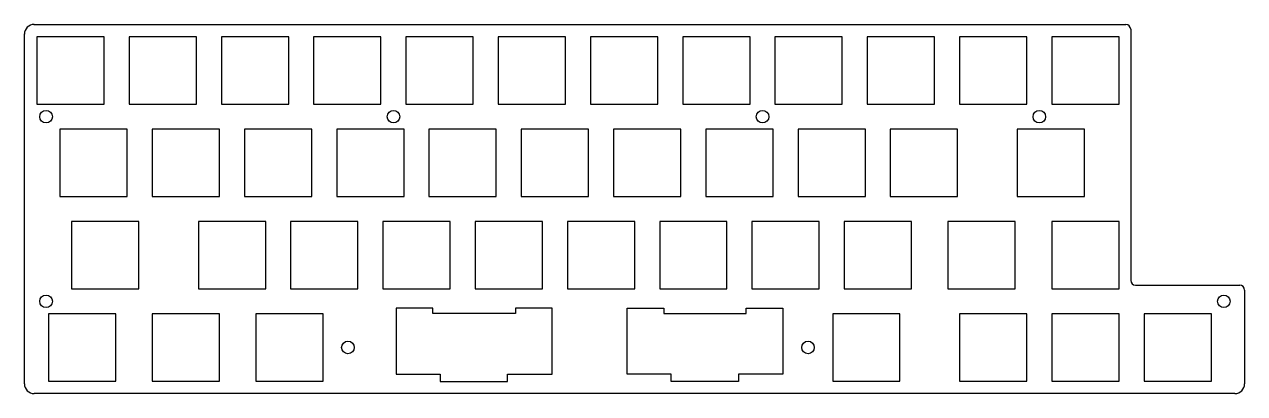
# Model space of a CAD drawing. Header units: millimetres. Extents: x 285 to 536, y -48 to 29.
import ezdxf

# ---------------------------------------------------------------- set-up
doc = ezdxf.new("R2010")
doc.units = ezdxf.units.MM
doc.layers.get('0').update_dxf_attribs({"linetype": 'CONTINUOUS'})

msp = doc.modelspace()

# ---------------------------------------------------------------- linework, layer by layer
for p, q in [((286.5, 28.57), (511.94, 28.57)), ((284.53, -45.6), (284.53, 26.6)), ((512.94, 27.57), (512.94, -24.26)), ((513.94, -25.26), (535.46, -25.26)), ((536.46, -26.26), (536.46, -45.62)), ((534.46, -47.62), (286.53, -47.62))]:
    msp.add_line(p, q)
for points in [[(301, 26), (287.1, 26), (287.1, 12.1), (301, 12.1)], [(306.15, 12.1), (320.05, 12.1), (320.05, 26), (306.15, 26)], [(339.1, 26), (325.2, 26), (325.2, 12.1), (339.1, 12.1)], [(358.15, 26), (344.25, 26), (344.25, 12.1), (358.15, 12.1)], [(377.2, 26), (363.3, 26), (363.3, 12.1), (377.2, 12.1)], [(382.35, 12.1), (396.25, 12.1), (396.25, 26), (382.35, 26)], [(415.3, 26), (401.4, 26), (401.4, 12.1), (415.3, 12.1)], [(434.35, 26), (420.45, 26), (420.45, 12.1), (434.35, 12.1)], [(439.5, 12.1), (453.4, 12.1), (453.4, 26), (439.5, 26)], [(458.55, 12.1), (472.45, 12.1), (472.45, 26), (458.55, 26)], [(477.6, 12.1), (491.5, 12.1), (491.5, 26), (477.6, 26)], [(496.65, 12.1), (510.55, 12.1), (510.55, 26), (496.65, 26)], [(291.86, -6.95), (305.76, -6.95), (305.76, 6.95), (291.86, 6.95)], [(310.91, -6.95), (324.81, -6.95), (324.81, 6.95), (310.91, 6.95)], [(329.96, -6.95), (343.86, -6.95), (343.86, 6.95), (329.96, 6.95)], [(349.01, -6.95), (362.91, -6.95), (362.91, 6.95), (349.01, 6.95)], [(368.06, -6.95), (381.96, -6.95), (381.96, 6.95), (368.06, 6.95)], [(387.11, -6.95), (401.01, -6.95), (401.01, 6.95), (387.11, 6.95)], [(406.16, -6.95), (420.06, -6.95), (420.06, 6.95), (406.16, 6.95)], [(439.11, 6.95), (425.21, 6.95), (425.21, -6.95), (439.11, -6.95)], [(444.26, -6.95), (458.16, -6.95), (458.16, 6.95), (444.26, 6.95)], [(463.31, -6.95), (477.21, -6.95), (477.21, 6.95), (463.31, 6.95)], [(489.51, -6.95), (503.41, -6.95), (503.41, 6.95), (489.51, 6.95)], [(294.25, -26), (308.15, -26), (308.15, -12.1), (294.25, -12.1)], [(320.44, -26), (334.34, -26), (334.34, -12.1), (320.44, -12.1)], [(353.39, -12.1), (339.49, -12.1), (339.49, -26), (353.39, -26)], [(372.44, -12.1), (358.54, -12.1), (358.54, -26), (372.44, -26)], [(391.49, -12.1), (377.59, -12.1), (377.59, -26), (391.49, -26)], [(410.54, -12.1), (396.64, -12.1), (396.64, -26), (410.54, -26)], [(429.59, -12.1), (415.69, -12.1), (415.69, -26), (429.59, -26)], [(448.64, -12.1), (434.74, -12.1), (434.74, -26), (448.64, -26)], [(467.69, -12.1), (453.79, -12.1), (453.79, -26), (467.69, -26)], [(489.12, -12.1), (475.22, -12.1), (475.22, -26), (489.12, -26)], [(510.55, -12.1), (496.65, -12.1), (496.65, -26), (510.55, -26)], [(385.92, -31.1), (368.87, -31.1), (368.87, -30), (361.3, -30), (361.3, -43.63), (370.39, -43.63), (370.39, -45.1), (384.3, -45.1), (384.3, -43.63), (393.49, -43.63), (393.49, -30), (385.92, -30)], [(385.92, -31.1), (368.87, -31.1), (368.87, -30), (361.3, -30), (361.3, -43.63), (370.39, -43.63), (370.39, -45.1), (384.3, -45.1), (384.3, -43.63), (393.49, -43.63), (393.49, -30), (385.92, -30)], [(418.05, -43.63), (408.96, -43.63), (408.96, -30), (416.53, -30), (416.53, -31.1), (433.58, -31.1), (433.58, -30), (441.15, -30), (441.15, -43.63), (431.96, -43.63), (431.96, -45.1), (418.05, -45.1)], [(418.05, -43.63), (408.96, -43.63), (408.96, -30), (416.53, -30), (416.53, -31.1), (433.58, -31.1), (433.58, -30), (441.15, -30), (441.15, -43.63), (431.96, -43.63), (431.96, -45.1), (418.05, -45.1)], [(303.38, -31.15), (289.48, -31.15), (289.48, -45.05), (303.38, -45.05)], [(324.81, -31.15), (310.91, -31.15), (310.91, -45.05), (324.81, -45.05)], [(346.24, -31.15), (332.34, -31.15), (332.34, -45.05), (346.24, -45.05)], [(465.31, -31.15), (451.41, -31.15), (451.41, -45.05), (465.31, -45.05)], [(491.5, -31.15), (477.6, -31.15), (477.6, -45.05), (491.5, -45.05)], [(510.55, -31.15), (496.65, -31.15), (496.65, -45.05), (510.55, -45.05)], [(529.6, -31.15), (515.7, -31.15), (515.7, -45.05), (529.6, -45.05)]]:
    msp.add_lwpolyline(points, close=True)
for centre in [(289, 9.53), (360.73, 9.53), (436.93, 9.53), (494.08, 9.53), (289, -28.58), (532.18, -28.58), (351.33, -38.1), (446.32, -38.1)]:
    msp.add_circle(centre, 1.3)
for centre, radius, start, end in [((286.53, 26.57), 2, 90, 180), ((511.94, 27.57), 1, 0, 90), ((513.94, -24.26), 1, 180, 270), ((535.46, -26.26), 1, 0, 90), ((286.53, -45.62), 2, 180, 270), ((534.46, -45.62), 2, -90, 0)]:
    msp.add_arc(centre, radius, start, end)

doc.saveas('drawing.dxf')
